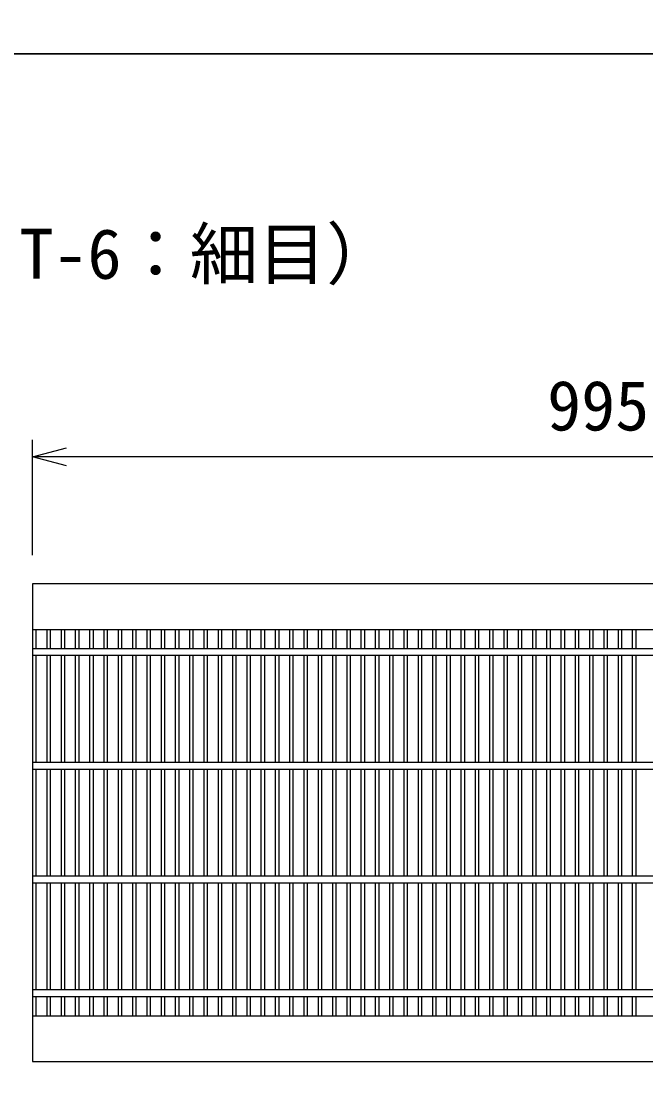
# Model space of a CAD drawing. Units: millimetres, scale not verified. Extents: x -25200 to 25200, y -8910 to 8910.
# Drawn here: x -11087 to -10537, y -2678 to -1750 of the extents above; entities that cross this region are included whole.
import ezdxf
from ezdxf.enums import TextEntityAlignment as Align

# ---------------------------------------------------------------- set-up
doc = ezdxf.new("R2010")
doc.units = ezdxf.units.MM
doc.header["$LTSCALE"] = 30
for name, color, linetype, lineweight in [('0-0_DIM', 7, 'Continuous', 25), ('0-2_HATCH', 6, 'Continuous', 25), ('0-6_TXT', 7, 'Continuous', 25)]:
    doc.layers.add(name, color=color, linetype=linetype, lineweight=lineweight)
doc.styles.add('ＭＳ ゴシック', font='')
doc.styles.get('ＭＳ ゴシック').set_extended_font_data('MS Gothic')

msp = doc.modelspace()

# ---------------------------------------------------------------- linework, layer by layer
at = {"layer": '0-0_DIM'}
for p, q in [((-11076.52, -2219.78), (-11076.52, -2118.19)), ((-10081.52, -2133.19), (-11076.52, -2133.19))]:
    msp.add_line(p, q, dxfattribs=at)
msp.add_lwpolyline([(-11046.52, -2141.23), (-11076.52, -2133.19), (-11046.52, -2125.16)], dxfattribs=at)
at = {"layer": '0-2_HATCH'}
for p, q in [((-11076.52, -2285.01), (-10081.52, -2285.01)), ((-11073.52, -2285.01), (-11073.52, -2302.01)), ((-11063.96, -2285.01), (-11063.96, -2302.01)), ((-11060.96, -2285.01), (-11060.96, -2302.01)), ((-11051.41, -2285.01), (-11051.41, -2302.01)), ((-11048.41, -2285.01), (-11048.41, -2302.01)), ((-11038.85, -2285.01), (-11038.85, -2302.01)), ((-11035.85, -2285.01), (-11035.85, -2302.01)), ((-11026.29, -2285.01), (-11026.29, -2302.01)), ((-11023.29, -2285.01), (-11023.29, -2302.01)), ((-11013.73, -2285.01), (-11013.73, -2302.01)), ((-11010.73, -2285.01), (-11010.73, -2302.01)), ((-11001.18, -2285.01), (-11001.18, -2302.01)), ((-10998.18, -2285.01), (-10998.18, -2302.01)), ((-10988.62, -2285.01), (-10988.62, -2302.01)), ((-10985.62, -2285.01), (-10985.62, -2302.01)), ((-10976.06, -2285.01), (-10976.06, -2302.01)), ((-10973.06, -2285.01), (-10973.06, -2302.01)), ((-10963.51, -2285.01), (-10963.51, -2302.01)), ((-10960.51, -2285.01), (-10960.51, -2302.01)), ((-10950.95, -2285.01), (-10950.95, -2302.01)), ((-10947.95, -2285.01), (-10947.95, -2302.01)), ((-10938.39, -2285.01), (-10938.39, -2302.01)), ((-10935.39, -2285.01), (-10935.39, -2302.01)), ((-10925.84, -2285.01), (-10925.84, -2302.01)), ((-10922.84, -2285.01), (-10922.84, -2302.01)), ((-10913.28, -2285.01), (-10913.28, -2302.01)), ((-10910.28, -2285.01), (-10910.28, -2302.01)), ((-10900.72, -2285.01), (-10900.72, -2302.01)), ((-10897.72, -2285.01), (-10897.72, -2302.01)), ((-10888.17, -2285.01), (-10888.17, -2302.01)), ((-10885.17, -2285.01), (-10885.17, -2302.01)), ((-10875.61, -2285.01), (-10875.61, -2302.01)), ((-10872.61, -2285.01), (-10872.61, -2302.01)), ((-10863.05, -2285.01), (-10863.05, -2302.01)), ((-10860.05, -2285.01), (-10860.05, -2302.01)), ((-10850.49, -2285.01), (-10850.49, -2302.01)), ((-10847.49, -2285.01), (-10847.49, -2302.01)), ((-10837.94, -2285.01), (-10837.94, -2302.01)), ((-10834.94, -2285.01), (-10834.94, -2302.01)), ((-10825.38, -2285.01), (-10825.38, -2302.01)), ((-10822.38, -2285.01), (-10822.38, -2302.01)), ((-10812.82, -2285.01), (-10812.82, -2302.01)), ((-10809.82, -2285.01), (-10809.82, -2302.01)), ((-10800.27, -2285.01), (-10800.27, -2302.01)), ((-10797.27, -2285.01), (-10797.27, -2302.01)), ((-10787.71, -2285.01), (-10787.71, -2302.01)), ((-10784.71, -2285.01), (-10784.71, -2302.01)), ((-10775.15, -2285.01), (-10775.15, -2302.01)), ((-10772.15, -2285.01), (-10772.15, -2302.01)), ((-10762.6, -2285.01), (-10762.6, -2302.01)), ((-10759.6, -2285.01), (-10759.6, -2302.01)), ((-10750.04, -2285.01), (-10750.04, -2302.01)), ((-10747.04, -2285.01), (-10747.04, -2302.01)), ((-10737.48, -2285.01), (-10737.48, -2302.01)), ((-10734.48, -2285.01), (-10734.48, -2302.01)), ((-10724.92, -2285.01), (-10724.92, -2302.01)), ((-10721.92, -2285.01), (-10721.92, -2302.01)), ((-10712.37, -2285.01), (-10712.37, -2302.01)), ((-10709.37, -2285.01), (-10709.37, -2302.01)), ((-10699.81, -2285.01), (-10699.81, -2302.01)), ((-10696.81, -2285.01), (-10696.81, -2302.01)), ((-10687.25, -2285.01), (-10687.25, -2302.01)), ((-10684.25, -2285.01), (-10684.25, -2302.01)), ((-10674.7, -2285.01), (-10674.7, -2302.01)), ((-10671.7, -2285.01), (-10671.7, -2302.01)), ((-10662.14, -2285.01), (-10662.14, -2302.01)), ((-10659.14, -2285.01), (-10659.14, -2302.01)), ((-10649.58, -2285.01), (-10649.58, -2302.01)), ((-10646.58, -2285.01), (-10646.58, -2302.01)), ((-10637.03, -2285.01), (-10637.03, -2302.01)), ((-10634.03, -2285.01), (-10634.03, -2302.01)), ((-10624.47, -2285.01), (-10624.47, -2302.01)), ((-10621.47, -2285.01), (-10621.47, -2302.01)), ((-10611.91, -2285.01), (-10611.91, -2302.01)), ((-10608.91, -2285.01), (-10608.91, -2302.01)), ((-10599.36, -2285.01), (-10599.36, -2302.01)), ((-10596.36, -2285.01), (-10596.36, -2302.01)), ((-10586.8, -2285.01), (-10586.8, -2302.01)), ((-10583.8, -2285.01), (-10583.8, -2302.01)), ((-10574.24, -2285.01), (-10574.24, -2302.01)), ((-10571.24, -2285.01), (-10571.24, -2302.01)), ((-10561.68, -2285.01), (-10561.68, -2302.01)), ((-10558.68, -2285.01), (-10558.68, -2302.01)), ((-10549.13, -2285.01), (-10549.13, -2302.01)), ((-10546.13, -2285.01), (-10546.13, -2302.01)), ((-10081.52, -2302.01), (-11076.52, -2302.01)), ((-10081.52, -2308.01), (-11076.52, -2308.01)), ((-11073.52, -2308.01), (-11073.52, -2402.01)), ((-11063.96, -2308.01), (-11063.96, -2402.01)), ((-11060.96, -2308.01), (-11060.96, -2402.01)), ((-11051.41, -2308.01), (-11051.41, -2402.01)), ((-11048.41, -2308.01), (-11048.41, -2402.01)), ((-11038.85, -2308.01), (-11038.85, -2402.01)), ((-11035.85, -2308.01), (-11035.85, -2402.01)), ((-11026.29, -2308.01), (-11026.29, -2402.01)), ((-11023.29, -2308.01), (-11023.29, -2402.01)), ((-11013.73, -2308.01), (-11013.73, -2402.01)), ((-11010.73, -2308.01), (-11010.73, -2402.01)), ((-11001.18, -2308.01), (-11001.18, -2402.01)), ((-10998.18, -2308.01), (-10998.18, -2402.01)), ((-10988.62, -2308.01), (-10988.62, -2402.01)), ((-10985.62, -2308.01), (-10985.62, -2402.01)), ((-10976.06, -2308.01), (-10976.06, -2402.01)), ((-10973.06, -2308.01), (-10973.06, -2402.01)), ((-10963.51, -2308.01), (-10963.51, -2402.01)), ((-10960.51, -2308.01), (-10960.51, -2402.01)), ((-10950.95, -2308.01), (-10950.95, -2402.01)), ((-10947.95, -2308.01), (-10947.95, -2402.01)), ((-10938.39, -2308.01), (-10938.39, -2402.01)), ((-10935.39, -2308.01), (-10935.39, -2402.01)), ((-10925.84, -2308.01), (-10925.84, -2402.01)), ((-10922.84, -2308.01), (-10922.84, -2402.01)), ((-10913.28, -2308.01), (-10913.28, -2402.01)), ((-10910.28, -2308.01), (-10910.28, -2402.01)), ((-10900.72, -2308.01), (-10900.72, -2402.01)), ((-10897.72, -2308.01), (-10897.72, -2402.01)), ((-10888.17, -2308.01), (-10888.17, -2402.01)), ((-10885.17, -2308.01), (-10885.17, -2402.01)), ((-10875.61, -2308.01), (-10875.61, -2402.01)), ((-10872.61, -2308.01), (-10872.61, -2402.01)), ((-10863.05, -2308.01), (-10863.05, -2402.01)), ((-10860.05, -2308.01), (-10860.05, -2402.01)), ((-10850.49, -2308.01), (-10850.49, -2402.01)), ((-10847.49, -2308.01), (-10847.49, -2402.01)), ((-10837.94, -2308.01), (-10837.94, -2402.01)), ((-10834.94, -2308.01), (-10834.94, -2402.01)), ((-10825.38, -2308.01), (-10825.38, -2402.01)), ((-10822.38, -2308.01), (-10822.38, -2402.01)), ((-10812.82, -2308.01), (-10812.82, -2402.01)), ((-10809.82, -2308.01), (-10809.82, -2402.01)), ((-10800.27, -2308.01), (-10800.27, -2402.01)), ((-10797.27, -2308.01), (-10797.27, -2402.01)), ((-10787.71, -2308.01), (-10787.71, -2402.01)), ((-10784.71, -2308.01), (-10784.71, -2402.01)), ((-10775.15, -2308.01), (-10775.15, -2402.01)), ((-10772.15, -2308.01), (-10772.15, -2402.01)), ((-10762.6, -2308.01), (-10762.6, -2402.01)), ((-10759.6, -2308.01), (-10759.6, -2402.01)), ((-10750.04, -2308.01), (-10750.04, -2402.01)), ((-10747.04, -2308.01), (-10747.04, -2402.01)), ((-10737.48, -2308.01), (-10737.48, -2402.01)), ((-10734.48, -2308.01), (-10734.48, -2402.01)), ((-10724.92, -2308.01), (-10724.92, -2402.01)), ((-10721.92, -2308.01), (-10721.92, -2402.01)), ((-10712.37, -2308.01), (-10712.37, -2402.01)), ((-10709.37, -2308.01), (-10709.37, -2402.01)), ((-10699.81, -2308.01), (-10699.81, -2402.01)), ((-10696.81, -2308.01), (-10696.81, -2402.01)), ((-10687.25, -2308.01), (-10687.25, -2402.01)), ((-10684.25, -2308.01), (-10684.25, -2402.01)), ((-10674.7, -2308.01), (-10674.7, -2402.01)), ((-10671.7, -2308.01), (-10671.7, -2402.01)), ((-10662.14, -2308.01), (-10662.14, -2402.01)), ((-10659.14, -2308.01), (-10659.14, -2402.01)), ((-10649.58, -2308.01), (-10649.58, -2402.01)), ((-10646.58, -2308.01), (-10646.58, -2402.01)), ((-10637.03, -2308.01), (-10637.03, -2402.01)), ((-10634.03, -2308.01), (-10634.03, -2402.01)), ((-10624.47, -2308.01), (-10624.47, -2402.01)), ((-10621.47, -2308.01), (-10621.47, -2402.01)), ((-10611.91, -2308.01), (-10611.91, -2402.01)), ((-10608.91, -2308.01), (-10608.91, -2402.01)), ((-10599.36, -2308.01), (-10599.36, -2402.01)), ((-10596.36, -2308.01), (-10596.36, -2402.01)), ((-10586.8, -2308.01), (-10586.8, -2402.01)), ((-10583.8, -2308.01), (-10583.8, -2402.01)), ((-10574.24, -2308.01), (-10574.24, -2402.01)), ((-10571.24, -2308.01), (-10571.24, -2402.01)), ((-10561.68, -2308.01), (-10561.68, -2402.01)), ((-10558.68, -2308.01), (-10558.68, -2402.01)), ((-10549.13, -2308.01), (-10549.13, -2402.01)), ((-10546.13, -2308.01), (-10546.13, -2402.01)), ((-10081.52, -2402.01), (-11076.52, -2402.01)), ((-10081.52, -2408.01), (-11076.52, -2408.01)), ((-11073.52, -2408.01), (-11073.52, -2502.01)), ((-11063.96, -2408.01), (-11063.96, -2502.01)), ((-11060.96, -2408.01), (-11060.96, -2502.01)), ((-11051.41, -2408.01), (-11051.41, -2502.01)), ((-11048.41, -2408.01), (-11048.41, -2502.01)), ((-11038.85, -2408.01), (-11038.85, -2502.01)), ((-11035.85, -2408.01), (-11035.85, -2502.01)), ((-11026.29, -2408.01), (-11026.29, -2502.01)), ((-11023.29, -2408.01), (-11023.29, -2502.01)), ((-11013.73, -2408.01), (-11013.73, -2502.01)), ((-11010.73, -2408.01), (-11010.73, -2502.01)), ((-11001.18, -2408.01), (-11001.18, -2502.01)), ((-10998.18, -2408.01), (-10998.18, -2502.01)), ((-10988.62, -2408.01), (-10988.62, -2502.01)), ((-10985.62, -2408.01), (-10985.62, -2502.01)), ((-10976.06, -2408.01), (-10976.06, -2502.01)), ((-10973.06, -2408.01), (-10973.06, -2502.01)), ((-10963.51, -2408.01), (-10963.51, -2502.01)), ((-10960.51, -2408.01), (-10960.51, -2502.01)), ((-10950.95, -2408.01), (-10950.95, -2502.01)), ((-10947.95, -2408.01), (-10947.95, -2502.01)), ((-10938.39, -2408.01), (-10938.39, -2502.01)), ((-10935.39, -2408.01), (-10935.39, -2502.01)), ((-10925.84, -2408.01), (-10925.84, -2502.01)), ((-10922.84, -2408.01), (-10922.84, -2502.01)), ((-10913.28, -2408.01), (-10913.28, -2502.01)), ((-10910.28, -2408.01), (-10910.28, -2502.01)), ((-10900.72, -2408.01), (-10900.72, -2502.01)), ((-10897.72, -2408.01), (-10897.72, -2502.01)), ((-10888.17, -2408.01), (-10888.17, -2502.01)), ((-10885.17, -2408.01), (-10885.17, -2502.01)), ((-10875.61, -2408.01), (-10875.61, -2502.01)), ((-10872.61, -2408.01), (-10872.61, -2502.01)), ((-10863.05, -2408.01), (-10863.05, -2502.01)), ((-10860.05, -2408.01), (-10860.05, -2502.01)), ((-10850.49, -2408.01), (-10850.49, -2502.01)), ((-10847.49, -2408.01), (-10847.49, -2502.01)), ((-10837.94, -2408.01), (-10837.94, -2502.01)), ((-10834.94, -2408.01), (-10834.94, -2502.01)), ((-10825.38, -2408.01), (-10825.38, -2502.01)), ((-10822.38, -2408.01), (-10822.38, -2502.01)), ((-10812.82, -2408.01), (-10812.82, -2502.01)), ((-10809.82, -2408.01), (-10809.82, -2502.01)), ((-10800.27, -2408.01), (-10800.27, -2502.01)), ((-10797.27, -2408.01), (-10797.27, -2502.01)), ((-10787.71, -2408.01), (-10787.71, -2502.01)), ((-10784.71, -2408.01), (-10784.71, -2502.01)), ((-10775.15, -2408.01), (-10775.15, -2502.01)), ((-10772.15, -2408.01), (-10772.15, -2502.01)), ((-10762.6, -2408.01), (-10762.6, -2502.01)), ((-10759.6, -2408.01), (-10759.6, -2502.01)), ((-10750.04, -2408.01), (-10750.04, -2502.01)), ((-10747.04, -2408.01), (-10747.04, -2502.01)), ((-10737.48, -2408.01), (-10737.48, -2502.01)), ((-10734.48, -2408.01), (-10734.48, -2502.01)), ((-10724.92, -2408.01), (-10724.92, -2502.01)), ((-10721.92, -2408.01), (-10721.92, -2502.01)), ((-10712.37, -2408.01), (-10712.37, -2502.01)), ((-10709.37, -2408.01), (-10709.37, -2502.01)), ((-10699.81, -2408.01), (-10699.81, -2502.01)), ((-10696.81, -2408.01), (-10696.81, -2502.01)), ((-10687.25, -2408.01), (-10687.25, -2502.01)), ((-10684.25, -2408.01), (-10684.25, -2502.01)), ((-10674.7, -2408.01), (-10674.7, -2502.01)), ((-10671.7, -2408.01), (-10671.7, -2502.01)), ((-10662.14, -2408.01), (-10662.14, -2502.01)), ((-10659.14, -2408.01), (-10659.14, -2502.01)), ((-10649.58, -2408.01), (-10649.58, -2502.01)), ((-10646.58, -2408.01), (-10646.58, -2502.01)), ((-10637.03, -2408.01), (-10637.03, -2502.01)), ((-10634.03, -2408.01), (-10634.03, -2502.01)), ((-10624.47, -2408.01), (-10624.47, -2502.01)), ((-10621.47, -2408.01), (-10621.47, -2502.01)), ((-10611.91, -2408.01), (-10611.91, -2502.01)), ((-10608.91, -2408.01), (-10608.91, -2502.01)), ((-10599.36, -2408.01), (-10599.36, -2502.01)), ((-10596.36, -2408.01), (-10596.36, -2502.01)), ((-10586.8, -2408.01), (-10586.8, -2502.01)), ((-10583.8, -2408.01), (-10583.8, -2502.01)), ((-10574.24, -2408.01), (-10574.24, -2502.01)), ((-10571.24, -2408.01), (-10571.24, -2502.01)), ((-10561.68, -2408.01), (-10561.68, -2502.01)), ((-10558.68, -2408.01), (-10558.68, -2502.01)), ((-10549.13, -2408.01), (-10549.13, -2502.01)), ((-10546.13, -2408.01), (-10546.13, -2502.01)), ((-10081.52, -2502.01), (-11076.52, -2502.01)), ((-10081.52, -2508.01), (-11076.52, -2508.01)), ((-11073.52, -2508.01), (-11073.52, -2602.01)), ((-11063.96, -2508.01), (-11063.96, -2602.01)), ((-11060.96, -2508.01), (-11060.96, -2602.01)), ((-11051.41, -2508.01), (-11051.41, -2602.01)), ((-11048.41, -2508.01), (-11048.41, -2602.01)), ((-11038.85, -2508.01), (-11038.85, -2602.01)), ((-11035.85, -2508.01), (-11035.85, -2602.01)), ((-11026.29, -2508.01), (-11026.29, -2602.01)), ((-11023.29, -2508.01), (-11023.29, -2602.01)), ((-11013.73, -2508.01), (-11013.73, -2602.01)), ((-11010.73, -2508.01), (-11010.73, -2602.01)), ((-11001.18, -2508.01), (-11001.18, -2602.01)), ((-10998.18, -2508.01), (-10998.18, -2602.01)), ((-10988.62, -2508.01), (-10988.62, -2602.01)), ((-10985.62, -2508.01), (-10985.62, -2602.01)), ((-10976.06, -2508.01), (-10976.06, -2602.01)), ((-10973.06, -2508.01), (-10973.06, -2602.01)), ((-10963.51, -2508.01), (-10963.51, -2602.01)), ((-10960.51, -2508.01), (-10960.51, -2602.01)), ((-10950.95, -2508.01), (-10950.95, -2602.01)), ((-10947.95, -2508.01), (-10947.95, -2602.01)), ((-10938.39, -2508.01), (-10938.39, -2602.01)), ((-10935.39, -2508.01), (-10935.39, -2602.01)), ((-10925.84, -2508.01), (-10925.84, -2602.01)), ((-10922.84, -2508.01), (-10922.84, -2602.01)), ((-10913.28, -2508.01), (-10913.28, -2602.01)), ((-10910.28, -2508.01), (-10910.28, -2602.01)), ((-10900.72, -2508.01), (-10900.72, -2602.01)), ((-10897.72, -2508.01), (-10897.72, -2602.01)), ((-10888.17, -2508.01), (-10888.17, -2602.01)), ((-10885.17, -2508.01), (-10885.17, -2602.01)), ((-10875.61, -2508.01), (-10875.61, -2602.01)), ((-10872.61, -2508.01), (-10872.61, -2602.01)), ((-10863.05, -2508.01), (-10863.05, -2602.01)), ((-10860.05, -2508.01), (-10860.05, -2602.01)), ((-10850.49, -2508.01), (-10850.49, -2602.01)), ((-10847.49, -2508.01), (-10847.49, -2602.01)), ((-10837.94, -2508.01), (-10837.94, -2602.01)), ((-10834.94, -2508.01), (-10834.94, -2602.01)), ((-10825.38, -2508.01), (-10825.38, -2602.01)), ((-10822.38, -2508.01), (-10822.38, -2602.01)), ((-10812.82, -2508.01), (-10812.82, -2602.01)), ((-10809.82, -2508.01), (-10809.82, -2602.01)), ((-10800.27, -2508.01), (-10800.27, -2602.01)), ((-10797.27, -2508.01), (-10797.27, -2602.01)), ((-10787.71, -2508.01), (-10787.71, -2602.01)), ((-10784.71, -2508.01), (-10784.71, -2602.01)), ((-10775.15, -2508.01), (-10775.15, -2602.01)), ((-10772.15, -2508.01), (-10772.15, -2602.01)), ((-10762.6, -2508.01), (-10762.6, -2602.01)), ((-10759.6, -2508.01), (-10759.6, -2602.01)), ((-10750.04, -2508.01), (-10750.04, -2602.01)), ((-10747.04, -2508.01), (-10747.04, -2602.01)), ((-10737.48, -2508.01), (-10737.48, -2602.01)), ((-10734.48, -2508.01), (-10734.48, -2602.01)), ((-10724.92, -2508.01), (-10724.92, -2602.01)), ((-10721.92, -2508.01), (-10721.92, -2602.01)), ((-10712.37, -2508.01), (-10712.37, -2602.01)), ((-10709.37, -2508.01), (-10709.37, -2602.01)), ((-10699.81, -2508.01), (-10699.81, -2602.01)), ((-10696.81, -2508.01), (-10696.81, -2602.01)), ((-10687.25, -2508.01), (-10687.25, -2602.01)), ((-10684.25, -2508.01), (-10684.25, -2602.01)), ((-10674.7, -2508.01), (-10674.7, -2602.01)), ((-10671.7, -2508.01), (-10671.7, -2602.01)), ((-10662.14, -2508.01), (-10662.14, -2602.01)), ((-10659.14, -2508.01), (-10659.14, -2602.01)), ((-10649.58, -2508.01), (-10649.58, -2602.01)), ((-10646.58, -2508.01), (-10646.58, -2602.01)), ((-10637.03, -2508.01), (-10637.03, -2602.01)), ((-10634.03, -2508.01), (-10634.03, -2602.01)), ((-10624.47, -2508.01), (-10624.47, -2602.01)), ((-10621.47, -2508.01), (-10621.47, -2602.01)), ((-10611.91, -2508.01), (-10611.91, -2602.01)), ((-10608.91, -2508.01), (-10608.91, -2602.01)), ((-10599.36, -2508.01), (-10599.36, -2602.01)), ((-10596.36, -2508.01), (-10596.36, -2602.01)), ((-10586.8, -2508.01), (-10586.8, -2602.01)), ((-10583.8, -2508.01), (-10583.8, -2602.01)), ((-10574.24, -2508.01), (-10574.24, -2602.01)), ((-10571.24, -2508.01), (-10571.24, -2602.01)), ((-10561.68, -2508.01), (-10561.68, -2602.01)), ((-10558.68, -2508.01), (-10558.68, -2602.01)), ((-10549.13, -2508.01), (-10549.13, -2602.01)), ((-10546.13, -2508.01), (-10546.13, -2602.01)), ((-10081.52, -2602.01), (-11076.52, -2602.01)), ((-10081.52, -2608.01), (-11076.52, -2608.01)), ((-11073.52, -2608.01), (-11073.52, -2625.01)), ((-11063.96, -2608.01), (-11063.96, -2625.01)), ((-11060.96, -2608.01), (-11060.96, -2625.01)), ((-11051.41, -2608.01), (-11051.41, -2625.01)), ((-11048.41, -2608.01), (-11048.41, -2625.01)), ((-11038.85, -2608.01), (-11038.85, -2625.01)), ((-11035.85, -2608.01), (-11035.85, -2625.01)), ((-11026.29, -2608.01), (-11026.29, -2625.01)), ((-11023.29, -2608.01), (-11023.29, -2625.01)), ((-11013.73, -2608.01), (-11013.73, -2625.01)), ((-11010.73, -2608.01), (-11010.73, -2625.01)), ((-11001.18, -2608.01), (-11001.18, -2625.01)), ((-10998.18, -2608.01), (-10998.18, -2625.01)), ((-10988.62, -2608.01), (-10988.62, -2625.01)), ((-10985.62, -2608.01), (-10985.62, -2625.01)), ((-10976.06, -2608.01), (-10976.06, -2625.01)), ((-10973.06, -2608.01), (-10973.06, -2625.01)), ((-10963.51, -2608.01), (-10963.51, -2625.01)), ((-10960.51, -2608.01), (-10960.51, -2625.01)), ((-10950.95, -2608.01), (-10950.95, -2625.01)), ((-10947.95, -2608.01), (-10947.95, -2625.01)), ((-10938.39, -2608.01), (-10938.39, -2625.01)), ((-10935.39, -2608.01), (-10935.39, -2625.01)), ((-10925.84, -2608.01), (-10925.84, -2625.01)), ((-10922.84, -2608.01), (-10922.84, -2625.01)), ((-10913.28, -2608.01), (-10913.28, -2625.01)), ((-10910.28, -2608.01), (-10910.28, -2625.01)), ((-10900.72, -2608.01), (-10900.72, -2625.01)), ((-10897.72, -2608.01), (-10897.72, -2625.01)), ((-10888.17, -2608.01), (-10888.17, -2625.01)), ((-10885.17, -2608.01), (-10885.17, -2625.01)), ((-10875.61, -2608.01), (-10875.61, -2625.01)), ((-10872.61, -2608.01), (-10872.61, -2625.01)), ((-10863.05, -2608.01), (-10863.05, -2625.01)), ((-10860.05, -2608.01), (-10860.05, -2625.01)), ((-10850.49, -2608.01), (-10850.49, -2625.01)), ((-10847.49, -2608.01), (-10847.49, -2625.01)), ((-10837.94, -2608.01), (-10837.94, -2625.01)), ((-10834.94, -2608.01), (-10834.94, -2625.01)), ((-10825.38, -2608.01), (-10825.38, -2625.01)), ((-10822.38, -2608.01), (-10822.38, -2625.01)), ((-10812.82, -2608.01), (-10812.82, -2625.01)), ((-10809.82, -2608.01), (-10809.82, -2625.01)), ((-10800.27, -2608.01), (-10800.27, -2625.01)), ((-10797.27, -2608.01), (-10797.27, -2625.01)), ((-10787.71, -2608.01), (-10787.71, -2625.01)), ((-10784.71, -2608.01), (-10784.71, -2625.01)), ((-10775.15, -2608.01), (-10775.15, -2625.01)), ((-10772.15, -2608.01), (-10772.15, -2625.01)), ((-10762.6, -2608.01), (-10762.6, -2625.01)), ((-10759.6, -2608.01), (-10759.6, -2625.01)), ((-10750.04, -2608.01), (-10750.04, -2625.01)), ((-10747.04, -2608.01), (-10747.04, -2625.01)), ((-10737.48, -2608.01), (-10737.48, -2625.01)), ((-10734.48, -2608.01), (-10734.48, -2625.01)), ((-10724.92, -2608.01), (-10724.92, -2625.01)), ((-10721.92, -2608.01), (-10721.92, -2625.01)), ((-10712.37, -2608.01), (-10712.37, -2625.01)), ((-10709.37, -2608.01), (-10709.37, -2625.01)), ((-10699.81, -2608.01), (-10699.81, -2625.01)), ((-10696.81, -2608.01), (-10696.81, -2625.01)), ((-10687.25, -2608.01), (-10687.25, -2625.01)), ((-10684.25, -2608.01), (-10684.25, -2625.01)), ((-10674.7, -2608.01), (-10674.7, -2625.01)), ((-10671.7, -2608.01), (-10671.7, -2625.01)), ((-10662.14, -2608.01), (-10662.14, -2625.01)), ((-10659.14, -2608.01), (-10659.14, -2625.01)), ((-10649.58, -2608.01), (-10649.58, -2625.01)), ((-10646.58, -2608.01), (-10646.58, -2625.01)), ((-10637.03, -2608.01), (-10637.03, -2625.01)), ((-10634.03, -2608.01), (-10634.03, -2625.01)), ((-10624.47, -2608.01), (-10624.47, -2625.01)), ((-10621.47, -2608.01), (-10621.47, -2625.01)), ((-10611.91, -2608.01), (-10611.91, -2625.01)), ((-10608.91, -2608.01), (-10608.91, -2625.01)), ((-10599.36, -2608.01), (-10599.36, -2625.01)), ((-10596.36, -2608.01), (-10596.36, -2625.01)), ((-10586.8, -2608.01), (-10586.8, -2625.01)), ((-10583.8, -2608.01), (-10583.8, -2625.01)), ((-10574.24, -2608.01), (-10574.24, -2625.01)), ((-10571.24, -2608.01), (-10571.24, -2625.01)), ((-10561.68, -2608.01), (-10561.68, -2625.01)), ((-10558.68, -2608.01), (-10558.68, -2625.01)), ((-10549.13, -2608.01), (-10549.13, -2625.01)), ((-10546.13, -2608.01), (-10546.13, -2625.01)), ((-10081.52, -2625.01), (-11076.52, -2625.01))]:
    msp.add_line(p, q, dxfattribs=at)
msp.add_lwpolyline([(-11076.52, -2245.01), (-11076.52, -2665.01), (-10081.52, -2665.01), (-10081.52, -2245.01)], close=True, dxfattribs=at)
at = {"layer": '0-6_TXT'}
for points in [[(-13516.68, -1778.68), (-9316.68, -1778.68), (-9316.68, -1618.68), (-13516.68, -1618.68)], [(-11416.68, -7188.51), (-9316.68, -7188.51), (-9316.68, -1778.68), (-11416.68, -1778.68)]]:
    msp.add_lwpolyline(points, close=True, dxfattribs=at)

# ---------------------------------------------------------------- texts
at = {"layer": '0-0_DIM', "style": 'ＭＳ ゴシック'}
for s, p in [('（T-14,T-6：細目）', (-11297.66, -1989.82)), ('995', (-10624.02, -2123.19))]:
    msp.add_text(s, height=43.99, dxfattribs=at).set_placement(p, align=Align.BOTTOM_LEFT)

doc.saveas('drawing.dxf')
